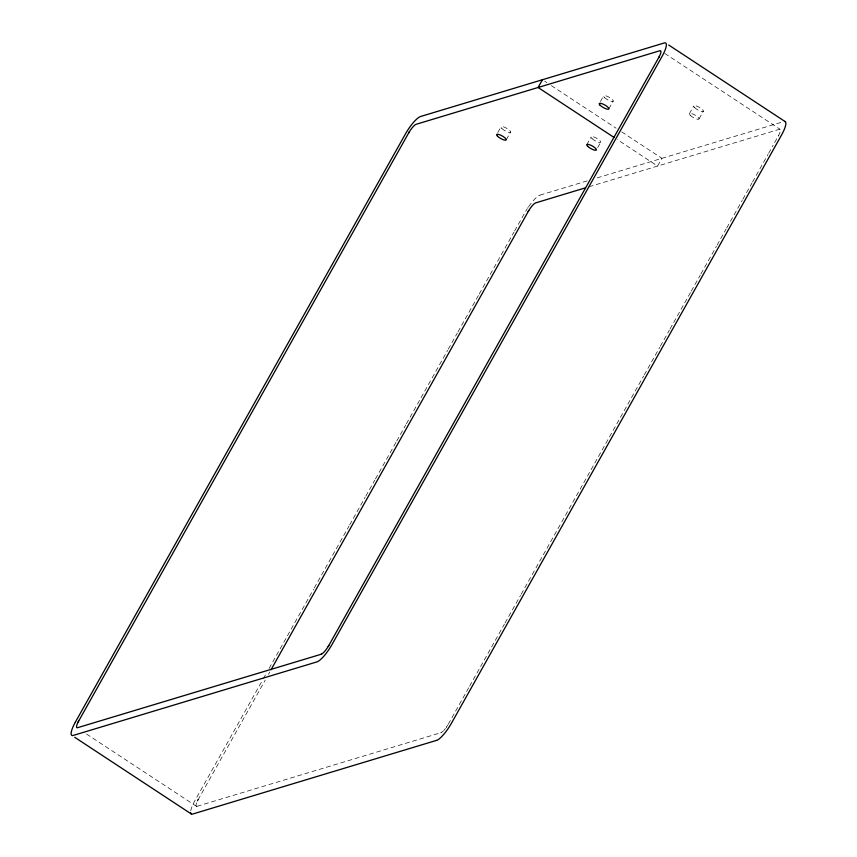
<?xml version="1.0" encoding="UTF-8"?>
<svg xmlns="http://www.w3.org/2000/svg" width="857" height="857" viewBox="0 0 857 857"><rect width="100%" height="100%" fill="white"/><g stroke="black" fill="none" stroke-linecap="round" stroke-linejoin="round"><path stroke-width="0.64" stroke-dasharray="4.29 3.21" d="M196.692 806.448L196.874 806.341A9.256 2.25 -56.7 0 1 197.838 800.202L265.242 680.094M589.027 186.762L779.495 129.278A9.213 2.239 -56.7 0 1 778.681 135.374L773.785 144.105M448.275 724.219L468.961 687.303M190.747 810.872A18.425 4.467 -56.7 0 1 194.807 800.845L262.038 681.058M441.098 732.628L441.055 732.724A9.352 2.271 -56.7 0 1 440.809 732.821L440.787 732.756A9.234 2.239 -56.7 0 0 443.24 730.967M197.828 800.224L198.213 799.527M778.681 135.374L778.295 136.07M540.006 195.128L589.562 180.174M497.799 132.514L500.906 126.986M506.316 139.723L510.654 131.989M263.324 678.755L266.548 673.013M269.119 668.428L313.587 589.188M314.23 588.041L339.361 543.252M340.015 542.106L349.035 526.027M349.677 524.88L365.146 497.317M365.789 496.171L374.809 480.091M375.452 478.945L396.073 442.191M396.716 441.044L405.747 424.965M406.389 423.819L431.521 379.03M432.164 377.883L447.633 350.32M448.275 349.174L457.295 333.105M457.938 331.948L478.57 295.204M479.213 294.047L504.345 249.269M504.987 248.123L513.996 232.065M514.639 230.908L525.17 212.161A18.436 4.478 -56.7 0 1 527.13 208.915M268.466 674.352L269.751 672.049M600.414 101.555L603.521 96.027M586.713 144.79L591.051 137.056M608.931 108.764L613.269 101.03M597.704 147.575L600.8 142.048M689.328 113.82L693.667 106.086M699.076 118.823L703.415 111.089M469.604 686.146L504.398 624.142M505.052 622.985L520.51 595.422M521.163 594.276L535.336 569.016M535.979 567.87L561.11 523.081M561.764 521.934L643.607 376.084M644.25 374.938L659.719 347.374M660.361 346.228L669.381 330.149M670.024 329.002L690.646 292.248M691.288 291.101L700.319 275.022M700.962 273.876L716.431 246.313M717.073 245.166L726.093 229.087M726.736 227.941L742.205 200.388M742.848 199.231L751.868 183.162M752.51 182.016L767.979 154.442M768.622 153.296L773.143 145.262M197.078 806.298L440.862 732.724M446.551 727.015L446.272 727.4A9.234 2.239 -56.7 0 0 446.765 726.597M597.179 177.87L781.895 122.133M664.743 53.434L780.149 129.332M544.645 81.211L546.873 82.679M551.34 85.614L616.119 128.218M621.711 131.892L661.915 158.341L657.576 166.076L617.361 139.627M86.525 734.021L196.36 806.255M527.612 208.165A18.436 4.478 -56.7 0 1 528.105 207.426M528.608 206.687A18.436 4.478 -56.7 0 1 539.91 195.15M447.815 724.936A9.234 2.239 -56.7 0 1 447.011 726.222M445.436 728.45A9.234 2.239 -56.7 0 1 443.776 730.421M198.074 799.72L197.389 800.974L198.074 799.72M501.87 128.518A5.528 1.5 29.3 0 0 510.258 132.439A5.528 1.5 29.3 0 0 505.202 127.511A5.528 1.5 29.3 0 0 501.87 128.518M592.026 138.577A5.528 1.5 29.3 0 0 600.414 142.498A5.528 1.5 29.3 0 0 595.358 137.581A5.528 1.5 29.3 0 0 592.026 138.577M604.485 97.559A5.528 1.5 29.3 0 0 612.873 101.469A5.528 1.5 29.3 0 0 607.817 96.552A5.528 1.5 29.3 0 0 604.485 97.559M694.631 107.618A5.528 1.5 29.3 0 0 703.019 111.539A5.528 1.5 29.3 0 0 697.962 106.611A5.528 1.5 29.3 0 0 694.631 107.618M690.292 115.352A5.528 1.5 29.3 0 0 698.68 119.273A5.528 1.5 29.3 0 0 693.624 114.345A5.528 1.5 29.3 0 0 690.292 115.352"/><path stroke-width="1.29" d="M78.148 721.98L408.671 132.953A8.656 2.1 -56.7 0 1 409.078 132.246L409.292 131.882A9.213 2.239 -56.7 0 1 415.902 124.372L659.986 50.692A9.213 2.239 -56.7 0 1 659.172 56.776L328.724 645.632A9.234 2.239 -56.7 0 1 321.343 654.148L321.225 654.245A9.341 2.271 -56.7 0 0 321.525 654.137L321.589 654.03M408.671 132.953L409.292 131.882M328.831 645.45L328.767 645.621A9.341 2.271 -56.7 0 1 328.231 646.521L328.231 646.521M271.037 669.756L528.801 210.479A9.213 2.239 -56.7 0 1 535.4 202.97L585.224 187.908M75.427 722.033L75.298 722.247A18.425 4.467 -56.7 0 0 73.091 735.477L317.09 661.84A18.436 4.478 -56.7 0 0 331.83 644.839L662.193 56.155A18.436 4.478 -56.7 0 0 664.4 42.925L420.498 116.531A18.436 4.478 -56.7 0 0 405.661 133.563L75.298 722.247M658.819 57.462L659.172 56.776M436.556 740.384L192.589 814.075A18.425 4.467 -56.7 0 1 190.65 812.565M321.225 654.245L77.505 727.722A9.234 2.239 -56.7 0 1 78.608 721.091L78.705 720.93M436.599 740.437A18.436 4.478 -56.7 0 0 451.339 723.437L781.702 134.753A18.436 4.478 -56.7 0 0 784.562 121.448M542.406 79.744L538.067 87.478L614.019 137.431M528.169 211.55L528.276 211.368A9.213 2.239 -56.7 0 1 528.576 210.843L528.801 210.479M668.685 45.003L785.205 121.63M74.784 737.331L191.304 813.968M497.531 136.252A5.528 1.5 29.3 0 0 505.919 140.173A5.528 1.5 29.3 0 0 500.863 135.245A5.528 1.5 29.3 0 0 497.531 136.252M587.677 146.322A5.528 1.5 29.3 0 0 596.065 150.232A5.528 1.5 29.3 0 0 591.009 145.315A5.528 1.5 29.3 0 0 587.677 146.322M600.146 105.293A5.528 1.5 29.3 0 0 608.534 109.214A5.528 1.5 29.3 0 0 603.478 104.286A5.528 1.5 29.3 0 0 600.146 105.293"/></g></svg>
